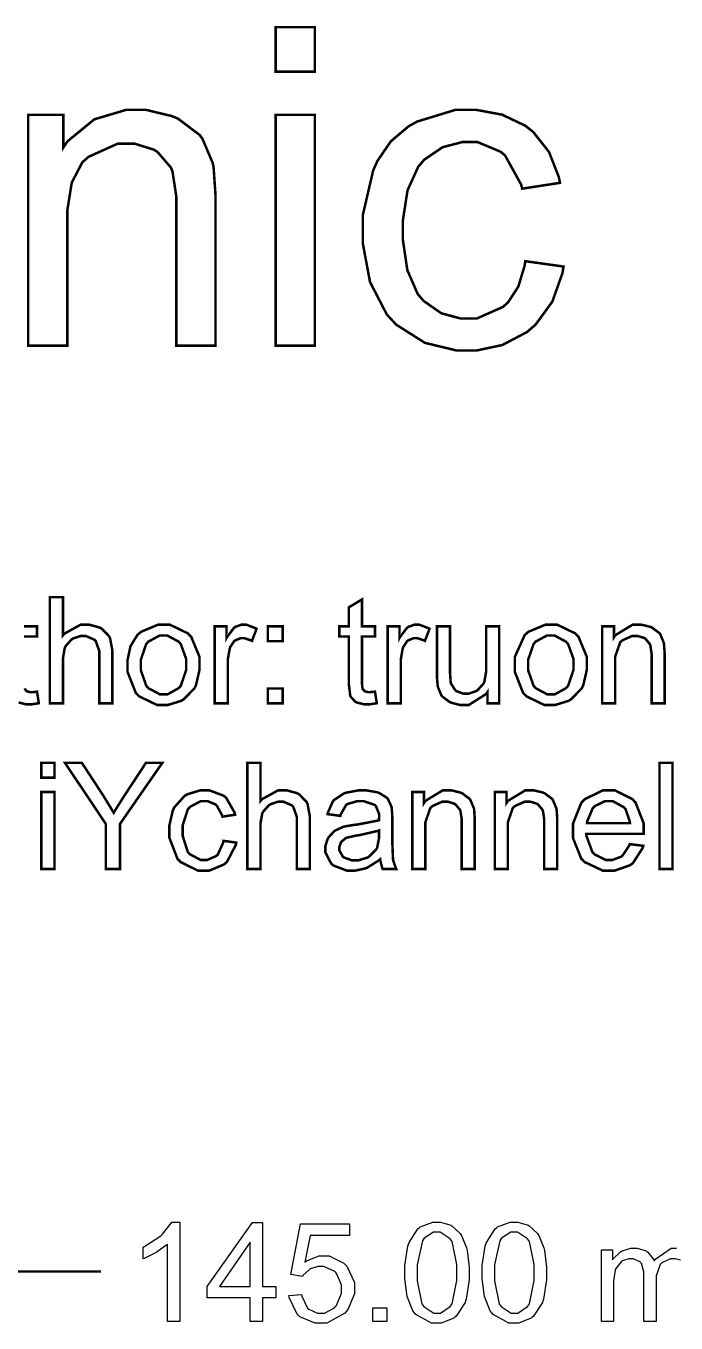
# Model space of a CAD drawing. Extents: x 1.04 to 7.6, y 1.38 to 10.43.
# Drawn here: x 3.655 to 4.434, y 8.872 to 10.427 of the extents above; entities that cross this region are included whole.
import ezdxf

# ---------------------------------------------------------------- set-up
doc = ezdxf.new("R2010")
doc.units = 0
doc.layers.get('0').update_dxf_attribs({"linetype": 'CONTINUOUS'})

msp = doc.modelspace()

# ---------------------------------------------------------------- linework, layer by layer
at = {"color": 250, "const_width": 0.003}
for points in [[(3.95454, 10.372), (3.95454, 10.372), (3.95454, 10.3803), (3.95454, 10.3986), (3.95454, 10.4169), (3.95454, 10.4252), (3.95454, 10.4252), (3.95454, 10.4252), (3.96186, 10.4252), (3.97797, 10.4252), (3.99408, 10.4252), (4.00146, 10.4252), (4.00146, 10.4252), (4.00146, 10.4252), (4.00146, 10.4169), (4.00146, 10.3986), (4.00146, 10.3803), (4.00146, 10.372), (4.00146, 10.372), (4.00146, 10.372), (3.99408, 10.372), (3.97797, 10.372), (3.96186, 10.372), (3.95454, 10.372), (3.95454, 10.372)], [(3.65804, 10.0435), (3.65804, 10.0435), (3.65804, 10.0867), (3.65804, 10.1819), (3.65804, 10.277), (3.65804, 10.3202), (3.65804, 10.3202), (3.65804, 10.3202), (3.66461, 10.3202), (3.6791, 10.3202), (3.69353, 10.3202), (3.70014, 10.3202), (3.70014, 10.3202), (3.70014, 10.3202), (3.70014, 10.3141), (3.70014, 10.3006), (3.70014, 10.2871), (3.70014, 10.2809), (3.70014, 10.2809), (3.70518, 10.2885), (3.73731, 10.3148), (3.77533, 10.3261), (3.78803, 10.3261), (3.79949, 10.3261), (3.83046, 10.3186), (3.83399, 10.3171), (3.83746, 10.3157), (3.86361, 10.296), (3.86535, 10.2936), (3.86703, 10.2912), (3.87918, 10.2624), (3.87989, 10.259), (3.88026, 10.2568), (3.88249, 10.2243), (3.88249, 10.2134), (3.88249, 10.2134), (3.88249, 10.2062), (3.88249, 10.1869), (3.88249, 10.1597), (3.88249, 10.1285), (3.88249, 10.0973), (3.88249, 10.0701), (3.88249, 10.0508), (3.88249, 10.0435), (3.88249, 10.0435), (3.88249, 10.0435), (3.87511, 10.0435), (3.859, 10.0435), (3.84289, 10.0435), (3.83556, 10.0435), (3.83556, 10.0435), (3.83556, 10.0435), (3.83556, 10.0508), (3.83556, 10.0698), (3.83556, 10.0967), (3.83556, 10.1276), (3.83556, 10.1585), (3.83556, 10.1854), (3.83556, 10.2044), (3.83556, 10.2116), (3.83556, 10.2116), (3.83556, 10.2224), (3.831, 10.2521), (3.83014, 10.2544), (3.82921, 10.2568), (3.81304, 10.2757), (3.81076, 10.2771), (3.80843, 10.2785), (3.78569, 10.2856), (3.77815, 10.2856), (3.76525, 10.2856), (3.73019, 10.2698), (3.72661, 10.2665), (3.72299, 10.2634), (3.71029, 10.2391), (3.70492, 10.2057), (3.70492, 10.1945), (3.70492, 10.1945), (3.70492, 10.188), (3.70492, 10.171), (3.70492, 10.1467), (3.70492, 10.119), (3.70492, 10.0913), (3.70492, 10.0671), (3.70492, 10.05), (3.70492, 10.0435), (3.70492, 10.0435), (3.70492, 10.0435), (3.6976, 10.0435), (3.68147, 10.0435), (3.66536, 10.0435), (3.65804, 10.0435), (3.65804, 10.0435)], [(3.95454, 10.0435), (3.95454, 10.0435), (3.95454, 10.0867), (3.95454, 10.1819), (3.95454, 10.277), (3.95454, 10.3202), (3.95454, 10.3202), (3.95454, 10.3202), (3.96186, 10.3202), (3.97797, 10.3202), (3.99408, 10.3202), (4.00146, 10.3202), (4.00146, 10.3202), (4.00146, 10.3202), (4.00146, 10.277), (4.00146, 10.1819), (4.00146, 10.0867), (4.00146, 10.0435), (4.00146, 10.0435), (4.00146, 10.0435), (3.99408, 10.0435), (3.97797, 10.0435), (3.96186, 10.0435), (3.95454, 10.0435), (3.95454, 10.0435)], [(4.25375, 10.1448), (4.25375, 10.1448), (4.2609, 10.1438), (4.27664, 10.1416), (4.29237, 10.1394), (4.29958, 10.1384), (4.29958, 10.1384), (4.29829, 10.1305), (4.28614, 10.0963), (4.26617, 10.0689), (4.26101, 10.0644), (4.25581, 10.0599), (4.22635, 10.0444), (4.1951, 10.0377), (4.18468, 10.0377), (4.17188, 10.0377), (4.13357, 10.0469), (4.09928, 10.0686), (4.09358, 10.0747), (4.08783, 10.0809), (4.06771, 10.1198), (4.05914, 10.1656), (4.05914, 10.1808), (4.05914, 10.2004), (4.07146, 10.2535), (4.07394, 10.2591), (4.07639, 10.2647), (4.09261, 10.2884), (4.11399, 10.3065), (4.11908, 10.3093), (4.12414, 10.3121), (4.16982, 10.3261), (4.18506, 10.3261), (4.19526, 10.3261), (4.22592, 10.3204), (4.25385, 10.3071), (4.25863, 10.3033), (4.2634, 10.2995), (4.28212, 10.2758), (4.29394, 10.2457), (4.29531, 10.2387), (4.29531, 10.2387), (4.28819, 10.2376), (4.27263, 10.2352), (4.25706, 10.2328), (4.25, 10.2317), (4.25, 10.2317), (4.24892, 10.2364), (4.22965, 10.2713), (4.22689, 10.2737), (4.22412, 10.276), (4.19618, 10.2877), (4.1869, 10.2877), (4.17882, 10.2877), (4.15474, 10.2814), (4.13292, 10.2666), (4.12924, 10.2624), (4.12554, 10.2581), (4.11263, 10.2297), (4.1071, 10.194), (4.1071, 10.1821), (4.1071, 10.1701), (4.11242, 10.1341), (4.12483, 10.1055), (4.12842, 10.1013), (4.132, 10.0971), (4.15306, 10.0824), (4.17632, 10.0761), (4.18414, 10.0761), (4.19564, 10.0761), (4.22715, 10.0901), (4.23025, 10.0929), (4.23335, 10.0958), (4.24539, 10.1143), (4.25288, 10.139), (4.25375, 10.1448)], [(3.68408, 9.61496), (3.68408, 9.61496), (3.68408, 9.63488), (3.68408, 9.6786), (3.68408, 9.72239), (3.68408, 9.74224), (3.68408, 9.74224), (3.68408, 9.74224), (3.69189, 9.74224), (3.69976, 9.74224), (3.69976, 9.74224), (3.69976, 9.74224), (3.69976, 9.73514), (3.69976, 9.71935), (3.69976, 9.70361), (3.69976, 9.69646), (3.69976, 9.69646), (3.70156, 9.69857), (3.72076, 9.70915), (3.72721, 9.70915), (3.73161, 9.70915), (3.74365, 9.70583), (3.74496, 9.70514), (3.74621, 9.70449), (3.75515, 9.69521), (3.75569, 9.69401), (3.75624, 9.69288), (3.7589, 9.67822), (3.7589, 9.67333), (3.7589, 9.67333), (3.7589, 9.66422), (3.7589, 9.64415), (3.7589, 9.62414), (3.7589, 9.61496), (3.7589, 9.61496), (3.7589, 9.61496), (3.75108, 9.61496), (3.74328, 9.61496), (3.74328, 9.61496), (3.74328, 9.61496), (3.74328, 9.62408), (3.74328, 9.64415), (3.74328, 9.66422), (3.74328, 9.67329), (3.74328, 9.67329), (3.74328, 9.67757), (3.73904, 9.68946), (3.73822, 9.69032), (3.73736, 9.69125), (3.72726, 9.69564), (3.72396, 9.69564), (3.72071, 9.69564), (3.71197, 9.69271), (3.71099, 9.69206), (3.70996, 9.69146), (3.70275, 9.68332), (3.70231, 9.68229), (3.70188, 9.68132), (3.69976, 9.66932), (3.69976, 9.66531), (3.69976, 9.66531), (3.69976, 9.65744), (3.69976, 9.64014), (3.69976, 9.62283), (3.69976, 9.61496), (3.69976, 9.61496), (3.69976, 9.61496), (3.69189, 9.61496), (3.68408, 9.61496), (3.68408, 9.61496)], [(4.07362, 9.6289), (4.07362, 9.6289), (4.07471, 9.62201), (4.07579, 9.61513), (4.07579, 9.61513), (4.07465, 9.6149), (4.06668, 9.61372), (4.06401, 9.61372), (4.06071, 9.61372), (4.0516, 9.616), (4.05083, 9.61643), (4.05003, 9.61692), (4.04454, 9.62283), (4.04428, 9.62354), (4.04394, 9.62429), (4.04237, 9.63758), (4.04237, 9.64199), (4.04237, 9.64199), (4.04237, 9.65033), (4.04237, 9.66857), (4.04237, 9.68685), (4.04237, 9.69515), (4.04237, 9.69515), (4.04237, 9.69515), (4.03657, 9.69515), (4.03082, 9.69515), (4.03082, 9.69515), (4.03082, 9.69515), (4.03082, 9.70117), (4.03082, 9.70719), (4.03082, 9.70719), (4.03082, 9.70719), (4.03657, 9.70719), (4.04237, 9.70719), (4.04237, 9.70719), (4.04237, 9.70719), (4.04237, 9.71864), (4.04237, 9.73004), (4.04237, 9.73004), (4.04237, 9.73004), (4.05018, 9.73475), (4.058, 9.73942), (4.058, 9.73942), (4.058, 9.73942), (4.058, 9.72331), (4.058, 9.70719), (4.058, 9.70719), (4.058, 9.70719), (4.06581, 9.70719), (4.07362, 9.70719), (4.07362, 9.70719), (4.07362, 9.70719), (4.07362, 9.70117), (4.07362, 9.69515), (4.07362, 9.69515), (4.07362, 9.69515), (4.06581, 9.69515), (4.058, 9.69515), (4.058, 9.69515), (4.058, 9.69515), (4.058, 9.68674), (4.058, 9.66812), (4.058, 9.64958), (4.058, 9.64111), (4.058, 9.64111), (4.058, 9.639), (4.05865, 9.63282), (4.05881, 9.63249), (4.05892, 9.63222), (4.06119, 9.62967), (4.06153, 9.62944), (4.06179, 9.62929), (4.06554, 9.62831), (4.06685, 9.62831), (4.06685, 9.62831), (4.07292, 9.62885), (4.07362, 9.6289)], [(3.77707, 9.66108), (3.77707, 9.66667), (3.7806, 9.68338), (3.78896, 9.69694), (3.79135, 9.69894), (3.79329, 9.70068), (3.81353, 9.70915), (3.82032, 9.70915), (3.82807, 9.70915), (3.84933, 9.69883), (3.8514, 9.69672), (3.8534, 9.69467), (3.86344, 9.67046), (3.86344, 9.66237), (3.86344, 9.65543), (3.859, 9.63624), (3.85813, 9.6345), (3.85721, 9.63282), (3.84424, 9.61962), (3.84256, 9.61865), (3.84082, 9.61774), (3.82542, 9.61301), (3.82032, 9.61301), (3.81244, 9.61301), (3.79096, 9.62338), (3.78901, 9.62543), (3.787, 9.6275), (3.77707, 9.65272), (3.77707, 9.66108)], [(3.88157, 9.61496), (3.88157, 9.61496), (3.88157, 9.62939), (3.88157, 9.66108), (3.88157, 9.69282), (3.88157, 9.70719), (3.88157, 9.70719), (3.88157, 9.70719), (3.88857, 9.70719), (3.89561, 9.70719), (3.89561, 9.70719), (3.89561, 9.70719), (3.89561, 9.70014), (3.89561, 9.69308), (3.89561, 9.69308), (3.89649, 9.69476), (3.90479, 9.70557), (3.9056, 9.70606), (3.90636, 9.7066), (3.91331, 9.70915), (3.91564, 9.70915), (3.91965, 9.70915), (3.93033, 9.70508), (3.93169, 9.70421), (3.93169, 9.70421), (3.92893, 9.697), (3.92617, 9.68978), (3.92617, 9.68978), (3.92518, 9.69032), (3.91737, 9.69299), (3.91476, 9.69299), (3.91243, 9.69299), (3.90625, 9.69049), (3.9056, 9.68994), (3.90489, 9.68946), (3.90012, 9.68229), (3.89985, 9.68138), (3.89942, 9.68001), (3.89725, 9.66743), (3.89725, 9.66319), (3.89725, 9.66319), (3.89725, 9.65571), (3.89725, 9.63911), (3.89725, 9.6225), (3.89725, 9.61496), (3.89725, 9.61496), (3.89725, 9.61496), (3.88938, 9.61496), (3.88157, 9.61496), (3.88157, 9.61496)], [(3.94521, 9.68946), (3.94521, 9.68946), (3.94521, 9.69835), (3.94521, 9.70719), (3.94521, 9.70719), (3.94521, 9.70719), (3.9541, 9.70719), (3.963, 9.70719), (3.963, 9.70719), (3.963, 9.70719), (3.963, 9.69835), (3.963, 9.68946), (3.963, 9.68946), (3.963, 9.68946), (3.9541, 9.68946), (3.94521, 9.68946), (3.94521, 9.68946)], [(4.08886, 9.61496), (4.08886, 9.61496), (4.08886, 9.62939), (4.08886, 9.66108), (4.08886, 9.69282), (4.08886, 9.70719), (4.08886, 9.70719), (4.08886, 9.70719), (4.09586, 9.70719), (4.10292, 9.70719), (4.10292, 9.70719), (4.10292, 9.70719), (4.10292, 9.70014), (4.10292, 9.69308), (4.10292, 9.69308), (4.10379, 9.69476), (4.11214, 9.70557), (4.1129, 9.70606), (4.11367, 9.7066), (4.12061, 9.70915), (4.12294, 9.70915), (4.12696, 9.70915), (4.13764, 9.70508), (4.139, 9.70421), (4.139, 9.70421), (4.13624, 9.697), (4.13346, 9.68978), (4.13346, 9.68978), (4.13249, 9.69032), (4.12468, 9.69299), (4.12207, 9.69299), (4.11974, 9.69299), (4.11356, 9.69049), (4.1129, 9.68994), (4.11219, 9.68946), (4.10742, 9.68229), (4.10715, 9.68138), (4.10672, 9.68001), (4.10454, 9.66743), (4.10454, 9.66319), (4.10454, 9.66319), (4.10454, 9.65571), (4.10454, 9.63911), (4.10454, 9.6225), (4.10454, 9.61496), (4.10454, 9.61496), (4.10454, 9.61496), (4.09668, 9.61496), (4.08886, 9.61496), (4.08886, 9.61496)], [(4.2085, 9.61496), (4.2085, 9.61496), (4.2085, 9.62185), (4.2085, 9.62869), (4.2085, 9.62869), (4.20671, 9.62608), (4.18614, 9.61301), (4.17931, 9.61301), (4.17551, 9.61301), (4.16525, 9.61567), (4.16411, 9.61615), (4.16292, 9.61669), (4.15419, 9.62321), (4.15365, 9.62397), (4.15306, 9.62478), (4.14908, 9.63444), (4.14887, 9.63558), (4.14871, 9.63639), (4.14789, 9.64671), (4.14789, 9.65013), (4.14789, 9.65013), (4.14789, 9.65907), (4.14789, 9.67865), (4.14789, 9.69829), (4.14789, 9.70719), (4.14789, 9.70719), (4.14789, 9.70719), (4.15571, 9.70719), (4.16351, 9.70719), (4.16351, 9.70719), (4.16351, 9.70719), (4.16351, 9.69928), (4.16351, 9.68169), (4.16351, 9.66417), (4.16351, 9.65619), (4.16351, 9.65619), (4.16351, 9.65207), (4.16433, 9.6404), (4.1645, 9.63971), (4.16471, 9.63867), (4.16992, 9.63064), (4.17074, 9.63004), (4.1715, 9.6295), (4.17974, 9.62651), (4.18251, 9.62651), (4.18576, 9.62651), (4.19461, 9.6295), (4.19564, 9.6301), (4.19661, 9.63075), (4.20394, 9.63889), (4.20437, 9.63992), (4.20475, 9.64094), (4.20692, 9.65365), (4.20692, 9.65788), (4.20692, 9.65788), (4.20692, 9.66564), (4.20692, 9.68257), (4.20692, 9.69949), (4.20692, 9.70719), (4.20692, 9.70719), (4.20692, 9.70719), (4.21474, 9.70719), (4.22254, 9.70719), (4.22254, 9.70719), (4.22254, 9.70719), (4.22254, 9.69282), (4.22254, 9.66108), (4.22254, 9.62939), (4.22254, 9.61496), (4.22254, 9.61496), (4.22254, 9.61496), (4.2155, 9.61496), (4.2085, 9.61496), (4.2085, 9.61496)], [(4.24121, 9.66108), (4.24121, 9.67057), (4.2531, 9.69694), (4.25549, 9.69894), (4.25743, 9.70068), (4.27767, 9.70915), (4.28444, 9.70915), (4.29221, 9.70915), (4.31353, 9.69883), (4.31554, 9.69672), (4.31754, 9.69467), (4.32758, 9.67046), (4.32758, 9.66237), (4.32758, 9.65543), (4.32314, 9.63624), (4.32226, 9.6345), (4.32135, 9.63282), (4.30838, 9.61962), (4.30669, 9.61865), (4.30496, 9.61774), (4.28956, 9.61301), (4.28444, 9.61301), (4.27658, 9.61301), (4.2551, 9.62338), (4.25315, 9.62543), (4.25114, 9.6275), (4.24121, 9.65272), (4.24121, 9.66108)], [(4.34592, 9.61496), (4.34592, 9.61496), (4.34592, 9.62939), (4.34592, 9.66108), (4.34592, 9.69282), (4.34592, 9.70719), (4.34592, 9.70719), (4.34592, 9.70719), (4.35292, 9.70719), (4.35997, 9.70719), (4.35997, 9.70719), (4.35997, 9.70719), (4.35997, 9.70068), (4.35997, 9.69412), (4.35997, 9.69412), (4.36165, 9.69667), (4.38232, 9.70915), (4.38926, 9.70915), (4.39307, 9.70915), (4.40338, 9.70671), (4.40457, 9.70617), (4.40571, 9.70568), (4.41444, 9.69917), (4.41504, 9.69835), (4.41558, 9.69754), (4.4196, 9.68793), (4.41986, 9.68679), (4.41997, 9.68608), (4.42074, 9.67524), (4.42074, 9.6716), (4.42074, 9.6716), (4.42074, 9.66276), (4.42074, 9.64328), (4.42074, 9.62386), (4.42074, 9.61496), (4.42074, 9.61496), (4.42074, 9.61496), (4.41292, 9.61496), (4.40511, 9.61496), (4.40511, 9.61496), (4.40511, 9.61496), (4.40511, 9.62375), (4.40511, 9.64301), (4.40511, 9.66228), (4.40511, 9.67101), (4.40511, 9.67101), (4.40511, 9.67458), (4.4036, 9.68451), (4.40332, 9.68528), (4.403, 9.68608), (4.39763, 9.69243), (4.39686, 9.69288), (4.39606, 9.69336), (4.38846, 9.69564), (4.38596, 9.69564), (4.38167, 9.69564), (4.37001, 9.69043), (4.36882, 9.68935), (4.36757, 9.68832), (4.36154, 9.67106), (4.36154, 9.66531), (4.36154, 9.66531), (4.36154, 9.65744), (4.36154, 9.64014), (4.36154, 9.62283), (4.36154, 9.61496), (4.36154, 9.61496), (4.36154, 9.61496), (4.35374, 9.61496), (4.34592, 9.61496), (4.34592, 9.61496)], [(3.79308, 9.66108), (3.79308, 9.65446), (3.79949, 9.63607), (3.80078, 9.6346), (3.80208, 9.63314), (3.81575, 9.62582), (3.82032, 9.62582), (3.82514, 9.62582), (3.83843, 9.63319), (3.83974, 9.63465), (3.84099, 9.63613), (3.84744, 9.65522), (3.84744, 9.66157), (3.84744, 9.66803), (3.84093, 9.68599), (3.83968, 9.68739), (3.83838, 9.68886), (3.82482, 9.69618), (3.82032, 9.69618), (3.81543, 9.69618), (3.80208, 9.68892), (3.80078, 9.68744), (3.79949, 9.68604), (3.79308, 9.66732), (3.79308, 9.66108)], [(4.25722, 9.66108), (4.25722, 9.65446), (4.26367, 9.63607), (4.26497, 9.6346), (4.26622, 9.63314), (4.27989, 9.62582), (4.28444, 9.62582), (4.28928, 9.62582), (4.30257, 9.63319), (4.30388, 9.63465), (4.30512, 9.63613), (4.31158, 9.65522), (4.31158, 9.66157), (4.31158, 9.66803), (4.30507, 9.68599), (4.30382, 9.68739), (4.30251, 9.68886), (4.28896, 9.69618), (4.28444, 9.69618), (4.27957, 9.69618), (4.26622, 9.68892), (4.26497, 9.68744), (4.26367, 9.68604), (4.25722, 9.66732), (4.25722, 9.66108)], [(3.94521, 9.61496), (3.94521, 9.61496), (3.94521, 9.62386), (3.94521, 9.63276), (3.94521, 9.63276), (3.94521, 9.63276), (3.9541, 9.63276), (3.963, 9.63276), (3.963, 9.63276), (3.963, 9.63276), (3.963, 9.62386), (3.963, 9.61496), (3.963, 9.61496), (3.963, 9.61496), (3.9541, 9.61496), (3.94521, 9.61496), (3.94521, 9.61496)], [(3.67383, 9.52593), (3.67383, 9.52593), (3.67383, 9.53483), (3.67383, 9.54368), (3.67383, 9.54368), (3.67383, 9.54368), (3.68164, 9.54368), (3.68951, 9.54368), (3.68951, 9.54368), (3.68951, 9.54368), (3.68951, 9.53483), (3.68951, 9.52593), (3.68951, 9.52593), (3.68951, 9.52593), (3.68164, 9.52593), (3.67383, 9.52593), (3.67383, 9.52593)], [(3.75114, 9.41644), (3.75114, 9.41644), (3.75114, 9.42492), (3.75114, 9.44342), (3.75114, 9.46197), (3.75114, 9.47038), (3.75114, 9.47038), (3.75114, 9.47038), (3.74343, 9.48188), (3.72661, 9.50706), (3.70975, 9.53222), (3.7021, 9.54368), (3.7021, 9.54368), (3.7021, 9.54368), (3.71224, 9.54368), (3.72239, 9.54368), (3.72239, 9.54368), (3.72239, 9.54368), (3.72629, 9.53771), (3.73492, 9.52447), (3.74354, 9.51124), (3.7475, 9.50521), (3.7475, 9.50521), (3.74864, 9.50342), (3.7595, 9.48557), (3.76053, 9.48378), (3.76144, 9.48546), (3.77317, 9.50413), (3.77458, 9.50618), (3.77458, 9.50618), (3.77838, 9.51204), (3.78689, 9.52496), (3.79536, 9.53787), (3.79921, 9.54368), (3.79921, 9.54368), (3.79921, 9.54368), (3.80903, 9.54368), (3.81885, 9.54368), (3.81885, 9.54368), (3.81885, 9.54368), (3.81087, 9.53222), (3.7934, 9.50706), (3.77593, 9.48188), (3.76801, 9.47038), (3.76801, 9.47038), (3.76801, 9.47038), (3.76801, 9.46197), (3.76801, 9.44342), (3.76801, 9.42492), (3.76801, 9.41644), (3.76801, 9.41644), (3.76801, 9.41644), (3.75956, 9.41644), (3.75114, 9.41644), (3.75114, 9.41644)], [(3.92074, 9.41644), (3.92074, 9.41644), (3.92074, 9.43636), (3.92074, 9.48008), (3.92074, 9.52382), (3.92074, 9.54368), (3.92074, 9.54368), (3.92074, 9.54368), (3.92854, 9.54368), (3.93636, 9.54368), (3.93636, 9.54368), (3.93636, 9.54368), (3.93636, 9.53657), (3.93636, 9.52078), (3.93636, 9.50504), (3.93636, 9.49789), (3.93636, 9.49789), (3.93815, 9.50006), (3.95742, 9.51064), (3.96386, 9.51064), (3.96826, 9.51064), (3.98025, 9.50732), (3.98156, 9.50662), (3.98281, 9.50597), (3.99175, 9.49664), (3.99229, 9.49544), (3.99283, 9.49431), (3.99556, 9.47971), (3.99556, 9.47483), (3.99556, 9.47483), (3.99556, 9.46571), (3.99556, 9.44564), (3.99556, 9.42563), (3.99556, 9.41644), (3.99556, 9.41644), (3.99556, 9.41644), (3.98774, 9.41644), (3.97993, 9.41644), (3.97993, 9.41644), (3.97993, 9.41644), (3.97993, 9.42557), (3.97993, 9.44564), (3.97993, 9.46571), (3.97993, 9.47478), (3.97993, 9.47478), (3.97993, 9.47906), (3.97569, 9.49094), (3.97488, 9.49181), (3.97401, 9.49274), (3.96392, 9.49713), (3.96061, 9.49713), (3.95736, 9.49713), (3.94857, 9.49414), (3.9476, 9.49354), (3.94656, 9.49294), (3.93935, 9.48481), (3.93892, 9.48378), (3.93847, 9.48275), (3.93636, 9.47081), (3.93636, 9.46679), (3.93636, 9.46679), (3.93636, 9.45893), (3.93636, 9.44163), (3.93636, 9.42432), (3.93636, 9.41644), (3.93636, 9.41644), (3.93636, 9.41644), (3.92854, 9.41644), (3.92074, 9.41644), (3.92074, 9.41644)], [(4.41456, 9.41644), (4.41456, 9.41644), (4.41456, 9.43636), (4.41456, 9.48008), (4.41456, 9.52382), (4.41456, 9.54368), (4.41456, 9.54368), (4.41456, 9.54368), (4.42236, 9.54368), (4.43018, 9.54368), (4.43018, 9.54368), (4.43018, 9.54368), (4.43018, 9.52382), (4.43018, 9.48008), (4.43018, 9.43636), (4.43018, 9.41644), (4.43018, 9.41644), (4.43018, 9.41644), (4.42236, 9.41644), (4.41456, 9.41644), (4.41456, 9.41644)], [(3.67383, 9.41644), (3.67383, 9.41644), (3.67383, 9.43088), (3.67383, 9.46257), (3.67383, 9.49431), (3.67383, 9.50868), (3.67383, 9.50868), (3.67383, 9.50868), (3.68164, 9.50868), (3.68951, 9.50868), (3.68951, 9.50868), (3.68951, 9.50868), (3.68951, 9.49431), (3.68951, 9.46257), (3.68951, 9.43088), (3.68951, 9.41644), (3.68951, 9.41644), (3.68951, 9.41644), (3.68164, 9.41644), (3.67383, 9.41644), (3.67383, 9.41644)], [(3.89208, 9.45019), (3.89208, 9.45019), (3.89974, 9.44917), (3.90739, 9.44808), (3.90739, 9.44808), (3.90696, 9.44547), (3.89621, 9.42492), (3.89453, 9.42339), (3.89279, 9.42193), (3.875, 9.4145), (3.86908, 9.4145), (3.86149, 9.4145), (3.84065, 9.42481), (3.83876, 9.42686), (3.83681, 9.42893), (3.82726, 9.45389), (3.82726, 9.46218), (3.82726, 9.46875), (3.83132, 9.48643), (3.83219, 9.48828), (3.83301, 9.49018), (3.84554, 9.50413), (3.84722, 9.50504), (3.8489, 9.50603), (3.8641, 9.51064), (3.86919, 9.51064), (3.87532, 9.51064), (3.89214, 9.50435), (3.89372, 9.50304), (3.89529, 9.50179), (3.90549, 9.48383), (3.90597, 9.4815), (3.90597, 9.4815), (3.89839, 9.48036), (3.89085, 9.47917), (3.89085, 9.47917), (3.89046, 9.48074), (3.88411, 9.4924), (3.88319, 9.49317), (3.88226, 9.49397), (3.87294, 9.49783), (3.86985, 9.49783), (3.86501, 9.49783), (3.85183, 9.49083), (3.85064, 9.48942), (3.84939, 9.48801), (3.84326, 9.46903), (3.84326, 9.46268), (3.84326, 9.45594), (3.84918, 9.43713), (3.85037, 9.43571), (3.85157, 9.43431), (3.86458, 9.42731), (3.86893, 9.42731), (3.87272, 9.42731), (3.88325, 9.43197), (3.88428, 9.43289), (3.88531, 9.43386), (3.89182, 9.44829), (3.89208, 9.45019)], [(4.07981, 9.428), (4.07835, 9.42681), (4.06435, 9.41808), (4.06304, 9.41754), (4.06168, 9.41704), (4.04975, 9.4145), (4.04579, 9.4145), (4.03993, 9.4145), (4.02376, 9.42068), (4.0224, 9.42188), (4.021, 9.42313), (4.01421, 9.43642), (4.01421, 9.44081), (4.01421, 9.4439), (4.01676, 9.45221), (4.01731, 9.45313), (4.01779, 9.4541), (4.02453, 9.46153), (4.02539, 9.46208), (4.02621, 9.46268), (4.0356, 9.46696), (4.03668, 9.46724), (4.03743, 9.46744), (4.04899, 9.4694), (4.05057, 9.46957), (4.05371, 9.46994), (4.07693, 9.47444), (4.07844, 9.47493), (4.07844, 9.47547), (4.07856, 9.47808), (4.07856, 9.47894), (4.07856, 9.48232), (4.07482, 9.49175), (4.07411, 9.4924), (4.07308, 9.49333), (4.06044, 9.49767), (4.05626, 9.49767), (4.05219, 9.49767), (4.04085, 9.49442), (4.03999, 9.49376), (4.03907, 9.49317), (4.03256, 9.48178), (4.03217, 9.48008), (4.03217, 9.48008), (4.02453, 9.48118), (4.01687, 9.48221), (4.01687, 9.48221), (4.01719, 9.48389), (4.02294, 9.49713), (4.02376, 9.4981), (4.02453, 9.49914), (4.03614, 9.50683), (4.03765, 9.50738), (4.03911, 9.50792), (4.05371, 9.51064), (4.0586, 9.51064), (4.06337, 9.51064), (4.07661, 9.50836), (4.07785, 9.50786), (4.07904, 9.50743), (4.08811, 9.50157), (4.08871, 9.50087), (4.08925, 9.50017), (4.09332, 9.49126), (4.09358, 9.49018), (4.09369, 9.48953), (4.0944, 9.47928), (4.0944, 9.47586), (4.0944, 9.47586), (4.0944, 9.4655), (4.0944, 9.45508), (4.0944, 9.45508), (4.0944, 9.44824), (4.09521, 9.42854), (4.09538, 9.42757), (4.09549, 9.42665), (4.09868, 9.41738), (4.09918, 9.41644), (4.09918, 9.41644), (4.09099, 9.41644), (4.08285, 9.41644), (4.08285, 9.41644), (4.08242, 9.41726), (4.07992, 9.42692), (4.07981, 9.428)], [(4.11838, 9.41644), (4.11838, 9.41644), (4.11838, 9.43088), (4.11838, 9.46257), (4.11838, 9.49431), (4.11838, 9.50868), (4.11838, 9.50868), (4.11838, 9.50868), (4.12538, 9.50868), (4.13243, 9.50868), (4.13243, 9.50868), (4.13243, 9.50868), (4.13243, 9.50217), (4.13243, 9.49561), (4.13243, 9.49561), (4.13411, 9.49815), (4.15479, 9.51064), (4.16174, 9.51064), (4.16553, 9.51064), (4.17583, 9.50814), (4.17703, 9.50765), (4.17817, 9.50717), (4.1869, 9.5006), (4.1875, 9.49978), (4.18804, 9.49903), (4.19211, 9.48942), (4.19239, 9.48828), (4.19249, 9.48757), (4.19319, 9.47672), (4.19319, 9.4731), (4.19319, 9.4731), (4.19319, 9.46425), (4.19319, 9.44476), (4.19319, 9.42535), (4.19319, 9.41644), (4.19319, 9.41644), (4.19319, 9.41644), (4.18539, 9.41644), (4.17757, 9.41644), (4.17757, 9.41644), (4.17757, 9.41644), (4.17757, 9.42524), (4.17757, 9.4445), (4.17757, 9.46376), (4.17757, 9.4725), (4.17757, 9.4725), (4.17757, 9.47607), (4.17606, 9.486), (4.17578, 9.48676), (4.17546, 9.48757), (4.17008, 9.49388), (4.16932, 9.49431), (4.16851, 9.49479), (4.16092, 9.49713), (4.15842, 9.49713), (4.15414, 9.49713), (4.14247, 9.49186), (4.14128, 9.49078), (4.14003, 9.48975), (4.13406, 9.4725), (4.13406, 9.46674), (4.13406, 9.46674), (4.13406, 9.45893), (4.13406, 9.44163), (4.13406, 9.42432), (4.13406, 9.41644), (4.13406, 9.41644), (4.13406, 9.41644), (4.12619, 9.41644), (4.11838, 9.41644), (4.11838, 9.41644)], [(4.21724, 9.41644), (4.21724, 9.41644), (4.21724, 9.43088), (4.21724, 9.46257), (4.21724, 9.49431), (4.21724, 9.50868), (4.21724, 9.50868), (4.21724, 9.50868), (4.22424, 9.50868), (4.23128, 9.50868), (4.23128, 9.50868), (4.23128, 9.50868), (4.23128, 9.50217), (4.23128, 9.49561), (4.23128, 9.49561), (4.23296, 9.49815), (4.25364, 9.51064), (4.26058, 9.51064), (4.26438, 9.51064), (4.27468, 9.50814), (4.27588, 9.50765), (4.27701, 9.50717), (4.28575, 9.5006), (4.28635, 9.49978), (4.28689, 9.49903), (4.2909, 9.48942), (4.29118, 9.48828), (4.29129, 9.48757), (4.29204, 9.47672), (4.29204, 9.4731), (4.29204, 9.4731), (4.29204, 9.46425), (4.29204, 9.44476), (4.29204, 9.42535), (4.29204, 9.41644), (4.29204, 9.41644), (4.29204, 9.41644), (4.28424, 9.41644), (4.27642, 9.41644), (4.27642, 9.41644), (4.27642, 9.41644), (4.27642, 9.42524), (4.27642, 9.4445), (4.27642, 9.46376), (4.27642, 9.4725), (4.27642, 9.4725), (4.27642, 9.47607), (4.2749, 9.486), (4.27463, 9.48676), (4.27431, 9.48757), (4.26893, 9.49388), (4.26818, 9.49431), (4.26736, 9.49479), (4.25976, 9.49713), (4.25726, 9.49713), (4.25299, 9.49713), (4.24132, 9.49186), (4.24013, 9.49078), (4.23888, 9.48975), (4.23286, 9.4725), (4.23286, 9.46674), (4.23286, 9.46674), (4.23286, 9.45893), (4.23286, 9.44163), (4.23286, 9.42432), (4.23286, 9.41644), (4.23286, 9.41644), (4.23286, 9.41644), (4.22504, 9.41644), (4.21724, 9.41644), (4.21724, 9.41644)], [(4.37896, 9.44629), (4.37896, 9.44629), (4.38704, 9.44526), (4.39518, 9.44417), (4.39518, 9.44417), (4.39453, 9.44185), (4.38276, 9.42356), (4.38108, 9.42225), (4.37935, 9.42101), (4.36083, 9.4145), (4.35471, 9.4145), (4.34668, 9.4145), (4.32471, 9.42486), (4.32275, 9.42692), (4.32075, 9.42899), (4.31093, 9.45361), (4.31093, 9.46181), (4.31093, 9.47081), (4.32086, 9.49571), (4.32286, 9.49783), (4.32482, 9.5), (4.34663, 9.51064), (4.35389, 9.51064), (4.36139, 9.51064), (4.38206, 9.50022), (4.384, 9.4981), (4.3859, 9.49604), (4.39567, 9.47108), (4.39567, 9.46272), (4.39567, 9.46169), (4.39561, 9.45904), (4.39561, 9.45856), (4.39561, 9.45856), (4.38488, 9.45856), (4.36128, 9.45856), (4.33762, 9.45856), (4.32693, 9.45856), (4.32693, 9.45856), (4.32704, 9.45606), (4.33421, 9.43668), (4.3355, 9.43533), (4.33675, 9.43403), (4.35021, 9.42731), (4.35471, 9.42731), (4.35835, 9.42731), (4.36833, 9.4311), (4.36936, 9.43181), (4.37033, 9.43257), (4.37836, 9.44467), (4.37896, 9.44629)], [(4.32781, 9.47136), (4.32781, 9.47136), (4.33578, 9.47136), (4.35346, 9.47136), (4.37115, 9.47136), (4.37918, 9.47136), (4.37918, 9.47136), (4.37896, 9.47331), (4.37408, 9.48785), (4.37326, 9.48882), (4.37201, 9.49035), (4.35846, 9.49783), (4.35394, 9.49783), (4.34939, 9.49783), (4.33708, 9.49186), (4.33589, 9.49061), (4.33464, 9.48942), (4.3279, 9.47342), (4.32781, 9.47136)], [(4.07856, 9.46268), (4.0771, 9.46213), (4.05578, 9.45719), (4.05296, 9.45676), (4.05132, 9.45654), (4.03993, 9.454), (4.03928, 9.45367), (4.03857, 9.4534), (4.03347, 9.44922), (4.03315, 9.44863), (4.03276, 9.44808), (4.03093, 9.44299), (4.03093, 9.44125), (4.03093, 9.43869), (4.03489, 9.43158), (4.03569, 9.43088), (4.03646, 9.43024), (4.04622, 9.42676), (4.04953, 9.42676), (4.05354, 9.42676), (4.0644, 9.43007), (4.0656, 9.43072), (4.06674, 9.43138), (4.07542, 9.44032), (4.07596, 9.4414), (4.07633, 9.44233), (4.07844, 9.45335), (4.07844, 9.45697), (4.07844, 9.45697), (4.07856, 9.46268), (4.07856, 9.46268)]]:
    msp.add_lwpolyline(points, close=True, dxfattribs=at)
for points in [[(3.65306, 9.70719), (3.66086, 9.70719), (3.66868, 9.70719), (3.66868, 9.70719), (3.66868, 9.70719), (3.66868, 9.70117), (3.66868, 9.69515), (3.66868, 9.69515), (3.66868, 9.69515), (3.66086, 9.69515), (3.65306, 9.69515)], [(3.65369, 9.63282), (3.65386, 9.63249), (3.65397, 9.63222), (3.65619, 9.62967), (3.65653, 9.62944), (3.65679, 9.62929), (3.66054, 9.62831), (3.66183, 9.62831), (3.66351, 9.62831), (3.66797, 9.62885), (3.66868, 9.6289), (3.66868, 9.6289), (3.66868, 9.6289), (3.66971, 9.62201), (3.67079, 9.61513), (3.67079, 9.61513), (3.66965, 9.6149), (3.66168, 9.61372), (3.65901, 9.61372), (3.65571, 9.61372), (3.6466, 9.616)]]:
    msp.add_lwpolyline(points, dxfattribs=at)
at = {"color": 142}
for points in [[(3.83968, 8.87429), (3.82514, 8.87429), (3.82514, 8.96696), (3.82428, 8.96615), (3.81267, 8.95785), (3.81125, 8.95697), (3.80985, 8.95617), (3.79699, 8.94982), (3.79585, 8.94937), (3.79585, 8.96349), (3.7979, 8.96446), (3.81581, 8.97601), (3.81733, 8.97737), (3.81885, 8.97874), (3.82954, 8.99214), (3.83014, 8.99343), (3.83968, 8.99343), (3.83968, 8.87429)], [(3.9241, 8.87429), (3.9241, 8.9025), (3.87267, 8.9025), (3.87267, 8.91596), (3.92692, 8.99278), (3.93886, 8.99278), (3.93886, 8.91596), (3.95492, 8.91596), (3.95492, 8.9025), (3.93886, 8.9025), (3.93886, 8.87429), (3.9241, 8.87429)], [(3.97032, 8.90533), (3.98551, 8.90662), (3.98583, 8.90474), (3.99235, 8.89085), (3.99333, 8.88992), (3.99436, 8.88894), (4.00493, 8.88428), (4.00851, 8.88428), (4.01297, 8.88428), (4.02507, 8.89079), (4.02632, 8.89208), (4.0275, 8.89344), (4.03347, 8.90826), (4.03347, 8.91314), (4.03347, 8.91808), (4.02767, 8.93169), (4.02653, 8.93289), (4.02539, 8.93408), (4.01253, 8.94006), (4.00831, 8.94006), (4.0051, 8.94006), (3.99647, 8.93733), (3.9955, 8.93679), (3.99457, 8.93625), (3.98731, 8.92919), (3.98682, 8.92833), (3.97293, 8.9305), (3.98443, 8.99126), (4.04324, 8.99126), (4.04324, 8.97737), (3.99593, 8.97737), (3.98964, 8.94547), (3.99143, 8.94672), (4.00683, 8.95285), (4.01199, 8.95285), (4.01856, 8.95285), (4.03646, 8.94401), (4.03825, 8.94222), (4.04004, 8.94043), (4.04889, 8.92096), (4.04889, 8.91444), (4.04889, 8.9075), (4.04107, 8.88861), (4.03956, 8.88667), (4.03765, 8.88428), (4.01579, 8.87235), (4.00851, 8.87235), (4.0019, 8.87235), (3.98372, 8.87993), (3.98204, 8.88146), (3.98031, 8.88292), (3.9706, 8.90289), (3.97032, 8.90533)], [(4.10932, 8.93267), (4.10932, 8.94119), (4.11296, 8.96457), (4.11367, 8.96674), (4.11442, 8.96886), (4.12506, 8.98519), (4.12646, 8.98628), (4.12788, 8.98747), (4.1429, 8.99343), (4.14794, 8.99343), (4.15213, 8.99343), (4.16347, 8.99013), (4.16465, 8.98953), (4.16585, 8.98887), (4.17578, 8.97965), (4.1766, 8.97846), (4.17736, 8.97726), (4.18332, 8.96257), (4.18375, 8.96089), (4.18425, 8.95915), (4.18658, 8.93929), (4.18658, 8.93267), (4.18658, 8.92426), (4.18294, 8.90115), (4.18224, 8.89903), (4.18153, 8.89692), (4.17085, 8.88043), (4.16943, 8.87929), (4.16803, 8.87815), (4.15294, 8.87235), (4.14794, 8.87235), (4.14122, 8.87235), (4.12267, 8.88249), (4.12104, 8.8845), (4.11908, 8.88699), (4.11225, 8.90403), (4.10932, 8.92551), (4.10932, 8.93267)], [(4.20199, 8.93267), (4.20199, 8.94119), (4.20562, 8.96457), (4.20632, 8.96674), (4.20708, 8.96886), (4.21772, 8.98519), (4.21913, 8.98628), (4.22054, 8.98747), (4.23557, 8.99343), (4.24061, 8.99343), (4.24479, 8.99343), (4.25613, 8.99013), (4.25732, 8.98953), (4.25851, 8.98887), (4.26844, 8.97965), (4.26926, 8.97846), (4.27001, 8.97726), (4.27599, 8.96257), (4.27642, 8.96089), (4.27692, 8.95915), (4.27924, 8.93929), (4.27924, 8.93267), (4.27924, 8.92426), (4.27561, 8.90115), (4.2749, 8.89903), (4.27419, 8.89692), (4.26351, 8.88043), (4.2621, 8.87929), (4.26069, 8.87815), (4.24561, 8.87235), (4.24061, 8.87235), (4.23389, 8.87235), (4.21533, 8.88249), (4.21371, 8.8845), (4.21175, 8.88699), (4.20492, 8.90403), (4.20199, 8.92551), (4.20199, 8.93267)], [(3.9241, 8.91596), (3.9241, 8.96935), (3.88721, 8.91596), (3.9241, 8.91596)], [(4.12429, 8.93267), (4.12429, 8.92296), (4.12989, 8.89546), (4.13103, 8.89382), (4.13217, 8.89219), (4.14399, 8.88428), (4.14794, 8.88428), (4.15218, 8.88428), (4.16368, 8.89225), (4.16488, 8.89382), (4.16596, 8.89546), (4.1716, 8.92339), (4.1716, 8.93267), (4.1716, 8.94243), (4.16596, 8.97011), (4.16488, 8.97174), (4.16374, 8.97331), (4.15169, 8.98128), (4.14774, 8.98128), (4.14372, 8.98128), (4.13265, 8.97424), (4.13167, 8.97282), (4.13043, 8.97097), (4.12429, 8.94228), (4.12429, 8.93267)], [(4.21696, 8.93267), (4.21696, 8.92296), (4.22254, 8.89546), (4.22368, 8.89382), (4.22483, 8.89219), (4.23665, 8.88428), (4.24061, 8.88428), (4.24485, 8.88428), (4.25635, 8.89225), (4.25754, 8.89382), (4.25863, 8.89546), (4.26426, 8.92339), (4.26426, 8.93267), (4.26426, 8.94243), (4.25863, 8.97011), (4.25754, 8.97174), (4.2564, 8.97331), (4.24436, 8.98128), (4.2404, 8.98128), (4.23639, 8.98128), (4.22532, 8.97424), (4.22433, 8.97282), (4.2231, 8.97097), (4.21696, 8.94228), (4.21696, 8.93267)], [(4.07101, 8.87429), (4.07101, 8.89079), (4.08772, 8.89079), (4.08772, 8.87429), (4.07101, 8.87429)]]:
    msp.add_lwpolyline(points, close=True, dxfattribs=at)
msp.add_lwpolyline([(4.43972, 8.9476), (4.43354, 8.94937), (4.43147, 8.94937), (4.42774, 8.94937), (4.41749, 8.9445), (4.4165, 8.94353), (4.41553, 8.94249), (4.41043, 8.92882), (4.41043, 8.92421), (4.41043, 8.87429), (4.39589, 8.87429), (4.39589, 8.93007), (4.39589, 8.93371), (4.39301, 8.94379), (4.39242, 8.94461), (4.39182, 8.94542), (4.38346, 8.94937), (4.38069, 8.94937), (4.37788, 8.94937), (4.37028, 8.94689), (4.36942, 8.94635), (4.36854, 8.94581), (4.36225, 8.93782), (4.36182, 8.93679), (4.36143, 8.93576), (4.35943, 8.92307), (4.35943, 8.91878), (4.35943, 8.87429), (4.34489, 8.87429), (4.34489, 8.87429), (4.34489, 8.96024), (4.35813, 8.96024), (4.35813, 8.94808), (4.35878, 8.94911), (4.36768, 8.95762), (4.36876, 8.95828), (4.3699, 8.95888), (4.38043, 8.96197), (4.38396, 8.96197), (4.38786, 8.96197), (4.3986, 8.95871), (4.39958, 8.95806), (4.40061, 8.95742), (4.40782, 8.94819), (4.40826, 8.947), (4.41, 8.94949), (4.42871, 8.96197), (4.43494, 8.96197)], dxfattribs=at)
at = {"color": 142, "const_width": 0.003}
msp.add_lwpolyline([(1.32633, 8.93419), (3.74522, 8.93419)], dxfattribs=at)

doc.saveas('drawing.dxf')
